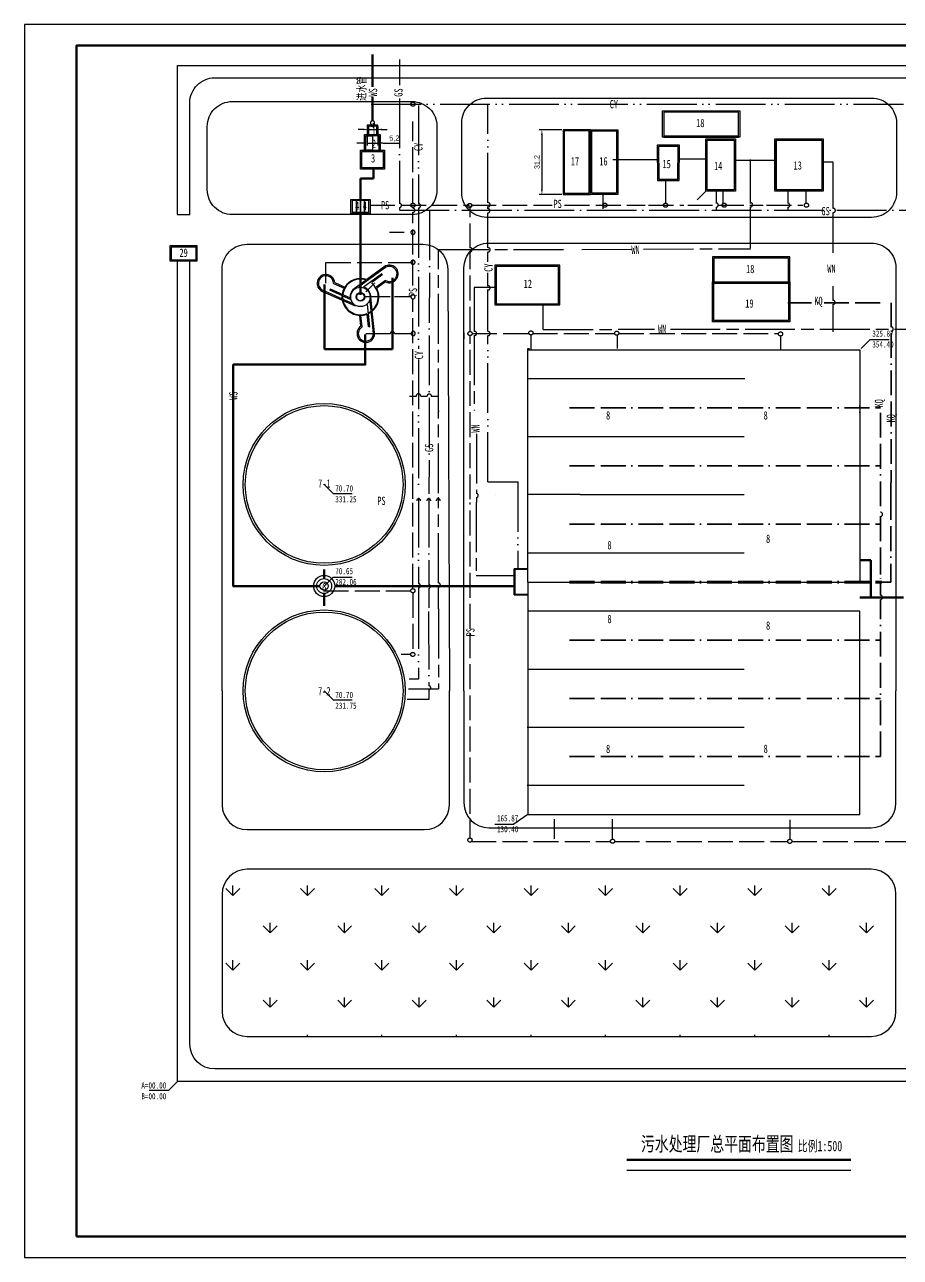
# Model space of a CAD drawing. Header units: millimetres. Extents: x 1678 to 6309, y 3797 to 4425.
# Drawn here: x 1678 to 2100, y 3831 to 4425 of the extents above; entities that cross this region are included whole.
import ezdxf

# ---------------------------------------------------------------- set-up
doc = ezdxf.new("R2010")
doc.units = ezdxf.units.MM
for name, pattern in [('ACAD_ISO02W100', [15, 12, -3]), ('ACAD_ISO04W100', [30, 24, -3, 0, -3]), ('ACAD_ISO05W100', [33, 24, -3, 0, -3, 0, -3]), ('ACAD_ISO07W100', [3, 0, -3]), ('ACAD_ISO08W100', [36, 24, -3, 6, -3]), ('ACAD_ISO11W100', [33, 12, -3, 12, -3, 0, -3])]:
    doc.linetypes.add(name, pattern=pattern)
for name, color, linetype in [('厂区排水管线', 252, 'ACAD_ISO02W100'), ('厂区给水管', 150, 'ACAD_ISO04W100'), ('图框线和图表线', 7, 'Continuous'), ('坐标', 7, 'Continuous'), ('文字', 7, 'Continuous'), ('污水处理构筑物', 6, 'Continuous'), ('污泥处理构筑物', 3, 'Continuous'), ('绿地', 3, 'Continuous'), ('超越管线', 7, 'ACAD_ISO05W100'), ('辅助构筑物和建筑物', 1, 'Continuous')]:
    doc.layers.add(name, color=color, linetype=linetype)
for name, color, linetype, lineweight in [('污水管线', 5, 'Continuous', 50), ('污泥管线', 40, 'ACAD_ISO08W100', 50), ('空气管', 6, 'ACAD_ISO07W100', 53), ('空气管线', 30, 'ACAD_ISO11W100', 35)]:
    doc.layers.add(name, color=color, linetype=linetype, lineweight=lineweight)
doc.styles.get("Standard").update_dxf_attribs({"font": 'arial.ttf'})
doc.styles.add('长仿宋', font='simfang.ttf', dxfattribs={"width": 0.7, "height": 4})
doc.dimstyles.new('ISO-25', dxfattribs={"dimtxt": 2.5, "dimasz": 2.5, "dimexe": 1.25, "dimexo": 0.625, "dimtad": 1, "dimtxsty": 'Standard', "dimcen": 2.5, "dimadec": 0, "dimazin": 0, "dimtfac": 1, "dimtmove": 0, "dimatfit": 3, "dimfxl": 1, "dimarcsym": 0})

# ---------------------------------------------------------------- blocks, each defined once
blk = doc.blocks.new('旋流沉沙池')
at = {"layer": '污水处理构筑物', "color": 6, "lineweight": -2}
for p, q in [((40.43, -408.89), (36.3, -425.64)), ((40.43, -408.89), (36.3, -425.64)), ((41.1, -408.74), (38.56, -418.86)), ((41.1, -408.74), (38.56, -418.86)), ((42.19, -412.69), (39.69, -422.58)), ((42.19, -412.69), (39.69, -422.58)), ((41.7, -412.19), (40.1, -418.57)), ((41.7, -412.19), (40.1, -418.57)), ((41.7, -412.19), (40.1, -418.57)), ((41.7, -412.19), (40.1, -418.57)), ((42.19, -412.69), (40.72, -418.53)), ((42.19, -412.69), (40.72, -418.53)), ((42.19, -412.69), (41.7, -412.19)), ((42.19, -412.69), (41.7, -412.19)), ((45.11, -413.52), (43.73, -418.97)), ((45.11, -413.52), (43.73, -418.97)), ((45.6, -414.03), (44.3, -419.18)), ((45.6, -414.03), (44.3, -419.18)), ((38.47, -419.2), (37.25, -424.07)), ((38.47, -419.2), (37.25, -424.07)), ((40.02, -418.88), (39.04, -422.81)), ((40.02, -418.88), (39.04, -422.81)), ((49.44, -428.69), (44.82, -424.25)), ((49.44, -428.69), (44.82, -424.25)), ((57.06, -436.86), (45.7, -425.86)), ((57.06, -436.86), (45.7, -425.86)), ((24.72, -436.62), (39.93, -432.28)), ((26.86, -430.76), (32.27, -429.22)), ((26.86, -430.76), (32.27, -429.22)), ((27.06, -430.08), (32.17, -428.63)), ((27.06, -430.08), (32.17, -428.63)), ((27.41, -434.38), (37.94, -431.37)), ((27.41, -434.38), (33.74, -432.57)), ((27.41, -434.38), (33.74, -432.57)), ((27.61, -433.7), (33.4, -432.05)), ((27.61, -433.7), (33.4, -432.05)), ((27.61, -433.7), (33.4, -432.05)), ((27.61, -433.7), (33.4, -432.05)), ((35.61, -434.11), (41.77, -432.33)), ((53.77, -435.65), (45.91, -428.04)), ((53.77, -435.65), (45.91, -428.04)), ((53.09, -435.83), (48.77, -431.63)), ((53.77, -435.65), (49.04, -431.08)), ((53.77, -435.65), (49.04, -431.08)), ((57.26, -436.21), (49.7, -428.94)), ((57.26, -436.21), (49.7, -428.94)), ((25.19, -437.13), (35.26, -434.21)), ((27.41, -434.38), (27.61, -433.7)), ((27.41, -434.38), (27.61, -433.7)), ((50.23, -438.11), (46.42, -434.41)), ((50.91, -437.94), (46.88, -434.02))]:
    blk.add_line(p, q, dxfattribs=at)
for radius in [4.69, 4.69, 2.09, 1.8]:
    blk.add_circle((40.96, -427.41), radius, dxfattribs=at)
for centre, radius, start, end in [((44.55, -409.91), 4.25, 284.23498, 166.04973), ((44.55, -409.91), 4.25, 284.23498, 166.04973), ((44.55, -409.91), 3.65, 278.75786, 165.92911), ((44.55, -409.91), 3.65, 278.75786, 165.92911), ((40.96, -427.41), 8.88, 110.04889, 187.92224), ((40.96, -427.41), 8.58, 111.40303, 212.14713), ((40.96, -427.41), 8.58, 96.28761, 106.85297), ((40.96, -427.41), 8.58, 96.28761, 106.85297), ((40.96, -427.41), 8.58, 103.44443, 106.85297), ((40.96, -427.41), 8.58, 103.44443, 106.85297), ((40.96, -427.41), 8.88, 95.57259, 105.70284), ((40.96, -427.41), 8.88, 95.57259, 105.70284), ((40.96, -427.41), 8.88, 102.44291, 105.70284), ((40.96, -427.41), 8.88, 102.44291, 105.70284), ((40.96, -427.41), 8.58, 96.28761, 101.25633), ((40.96, -427.41), 8.58, 96.28761, 101.25633), ((40.96, -427.41), 8.88, 95.57259, 100.34196), ((40.96, -427.41), 8.88, 95.57259, 100.34196), ((40.96, -427.41), 8.58, 351.31569, 92.14713), ((40.96, -427.41), 8.58, 351.40303, 92.14713), ((40.96, -427.41), 8.58, 351.31569, 92.14713), ((40.96, -427.41), 8.58, 351.40303, 92.14713), ((40.96, -427.41), 8.88, 89.95852, 91.58287), ((40.96, -427.41), 8.88, 71.81056, 91.58287), ((40.96, -427.41), 8.88, 89.95852, 91.58287), ((40.96, -427.41), 8.88, 71.81056, 91.58287), ((40.96, -427.41), 8.88, 71.81056, 87.97331), ((40.96, -427.41), 8.88, 71.81056, 87.97331), ((40.96, -427.41), 8.88, 349.96116, 67.92224), ((40.96, -427.41), 8.88, 350.04889, 67.92224), ((40.96, -427.41), 8.88, 349.96116, 67.92224), ((40.96, -427.41), 8.88, 350.04889, 67.92224), ((40.96, -427.41), 4.99, 39.30579, 104.71969), ((40.96, -427.41), 4.99, 39.30579, 104.71969), ((40.96, -427.41), 4.99, 39.30579, 104.71969), ((40.96, -427.41), 4.99, 39.30579, 104.71969), ((24.01, -433.04), 4.25, 44.23498, 286.04973), ((24.01, -433.04), 3.65, 38.75786, 285.92911), ((24.01, -433.04), 3.65, 38.75786, 285.92911), ((40.96, -427.41), 8.88, 191.81056, 207.97331), ((40.96, -427.41), 8.88, 191.81056, 211.58287), ((40.96, -427.41), 8.88, 191.81056, 207.97331), ((40.96, -427.41), 8.88, 191.81056, 211.58287), ((40.96, -427.41), 8.88, 209.95852, 211.58287), ((40.96, -427.41), 8.88, 209.95852, 211.58287), ((40.96, -427.41), 8.88, 215.57259, 225.70284), ((40.96, -427.41), 8.58, 216.28761, 226.85297), ((40.96, -427.41), 8.58, 231.40303, 332.14713), ((40.96, -427.41), 4.99, 279.30579, 344.71969), ((40.96, -427.41), 8.88, 230.04889, 307.92224), ((54.32, -439.26), 4.25, 164.23498, 46.04973), ((54.32, -439.26), 3.65, 158.75786, 45.92911), ((54.32, -439.26), 3.65, 98.58812, 109.65776), ((54.32, -439.26), 3.65, 98.58812, 109.65776)]:
    blk.add_arc(centre, radius, start, end, dxfattribs=at)
blk = doc.blocks.new('4')
at = {"layer": '厂区排水管线', "lineweight": -2}
blk.add_circle((0, 0), 1, dxfattribs=at)
blk = doc.blocks.new('*D4')
at = {"color": 0, "lineweight": -2, "transparency": 16777216}
for p, q in [((1936.58, 4374.21), (1925.77, 4374.21)), ((1927.02, 4371.71), (1927.02, 4345.51)), ((1936.58, 4343.01), (1925.77, 4343.01))]:
    blk.add_line(p, q, dxfattribs=at)
at = {"color": 0, "transparency": 16777216}
for points in [[(1926.61, 4371.71), (1927.44, 4371.71), (1927.02, 4374.21)], [(1926.61, 4345.51), (1927.44, 4345.51), (1927.02, 4343.01)]]:
    blk.add_solid(points, dxfattribs=at)
at = {"layer": 'Defpoints', "color": 0, "transparency": 16777216}
for p in [(1937.21, 4374.21), (1927.02, 4343.01), (1937.21, 4343.01)]:
    blk.add_point(p, dxfattribs=at)
at = {"color": 0, "lineweight": -3, "transparency": 16777216, "insert": (1924.9, 4358.61), "char_height": 2.5, "attachment_point": 5, "rotation": 90}
blk.add_mtext('31,2', dxfattribs=at)
blk = doc.blocks.new('*D5')
at = {"color": 0, "lineweight": -2, "transparency": 16777216}
for p, q in [((1840.92, 4374.31), (1838.42, 4374.31)), ((1843.42, 4375.21), (1843.42, 4373.06)), ((1843.42, 4374.31), (1847.42, 4374.31)), ((1847.42, 4375.21), (1847.42, 4373.06)), ((1849.92, 4374.31), (1852.42, 4374.31))]:
    blk.add_line(p, q, dxfattribs=at)
at = {"color": 0, "transparency": 16777216}
for points in [[(1840.92, 4374.73), (1840.92, 4373.89), (1843.42, 4374.31)], [(1849.92, 4374.73), (1849.92, 4373.89), (1847.42, 4374.31)]]:
    blk.add_solid(points, dxfattribs=at)
at = {"layer": 'Defpoints', "color": 0, "transparency": 16777216}
for p in [(1843.42, 4375.84), (1847.42, 4375.84), (1847.42, 4374.31)]:
    blk.add_point(p, dxfattribs=at)
at = {"color": 0, "lineweight": -3, "transparency": 16777216, "insert": (1845.42, 4376.19), "char_height": 2.5, "attachment_point": 5}
blk.add_mtext('4', dxfattribs=at)
blk = doc.blocks.new('*D6')
at = {"color": 0, "lineweight": -2, "transparency": 16777216}
for p, q in [((1842.82, 4375.81), (1842.82, 4366.55)), ((1848.02, 4375.81), (1848.02, 4366.55)), ((1840.32, 4367.8), (1837.82, 4367.8)), ((1842.82, 4367.8), (1848.02, 4367.8)), ((1850.52, 4367.8), (1858.8, 4367.8))]:
    blk.add_line(p, q, dxfattribs=at)
at = {"color": 0, "transparency": 16777216}
for points in [[(1840.32, 4368.21), (1840.32, 4367.38), (1842.82, 4367.8)], [(1850.52, 4368.21), (1850.52, 4367.38), (1848.02, 4367.8)]]:
    blk.add_solid(points, dxfattribs=at)
at = {"layer": 'Defpoints', "color": 0, "transparency": 16777216}
for p in [(1842.82, 4376.44), (1848.02, 4376.44), (1848.02, 4367.8)]:
    blk.add_point(p, dxfattribs=at)
at = {"color": 0, "lineweight": -3, "transparency": 16777216, "insert": (1855.91, 4369.93), "char_height": 2.5, "attachment_point": 5}
blk.add_mtext('5,2', dxfattribs=at)

msp = doc.modelspace()

# ---------------------------------------------------------------- hatches: boundary and pattern name
at = {"layer": '绿地'}
h = msp.add_hatch(dxfattribs=at)
h.set_pattern_fill('GRASS', color=256)
h.paths.add_polyline_path([(1784.953, 4017.871, 0.4142136), (1772.953, 4005.871), (1772.953, 3949.273, 0.4142136), (1784.953, 3937.273), (2085.595, 3937.273, 0.4142136), (2097.595, 3949.273), (2097.595, 4005.871, 0.4142136), (2085.595, 4017.871)])

# ---------------------------------------------------------------- linework, layer by layer
for p, q in [((1945.372, 4128.199), (1944.772, 4128.199)), ((1920.279, 4044.199), (1913.543, 4039.521))]:
    msp.add_line(p, q)
for centre, radius in [((1822.101, 4203.261), 39), ((1822.101, 4203.261), 38), ((1822.101, 4103.783), 39), ((1822.101, 4103.783), 38)]:
    msp.add_circle(centre, radius)
at = {"layer": '厂区排水管线', "lineweight": -3}
for p, q in [((1864.855, 4338.73), (1864.855, 4378.224)), ((1986.634, 4349.735), (1986.634, 4338.801)), ((2014.248, 4344.784), (2014.248, 4338.845)), ((2054.217, 4344.632), (2054.217, 4338.834)), ((1864.855, 4336.396), (1864.855, 4336.797)), ((1864.855, 4299.135), (1864.855, 4334.396)), ((1822.97, 4307.368), (1822.97, 4310.282)), ((1822.97, 4310.242), (1864.906, 4310.242)), ((1822.97, 4300.236), (1822.97, 4307.368)), ((1853.962, 4293.616), (1839.578, 4293.627)), ((1863.9, 4293.618), (1855.959, 4293.6)), ((1864.855, 4196.399), (1864.855, 4292.924)), ((1842.194, 4275.96), (1854.093, 4275.96)), ((1855.983, 4275.96), (1864.009, 4275.96)), ((1864.855, 4153.061), (1864.855, 4194.399)), ((1863.855, 4151.841), (1821.547, 4151.829)), ((1864.855, 4151.061), (1864.855, 4122.369)), ((1863.777, 4121.282), (1859.171, 4121.282))]:
    msp.add_line(p, q, dxfattribs=at)
at = {"layer": '厂区排水管线'}
for p, q in [((1844.218, 4337.79), (1891.975, 4337.805)), ((1892.397, 4317.057), (1892.396, 4337.519)), ((1892.962, 4337.796), (1931.982, 4337.813)), ((1937.962, 4337.816), (1976.707, 4337.833)), ((1978.441, 4337.833), (1995.382, 4337.839)), ((1997.257, 4337.839), (2033.591, 4337.85)), ((2035.274, 4337.851), (2052.666, 4337.856)), ((1892.398, 4276.934), (1892.39, 4315.353)), ((1892.399, 4196.101), (1892.398, 4275.018)), ((1893.38, 4275.979), (1920.778, 4275.967)), ((1921.613, 4275.334), (1921.622, 4269.632)), ((1922.606, 4275.979), (1961.846, 4275.979)), ((1963.221, 4275.105), (1963.221, 4268.729)), ((1964.076, 4275.979), (2040.978, 4275.979)), ((2041.937, 4274.77), (2041.895, 4268.277)), ((1921.622, 4269.632), (1921.622, 4268.47)), ((1892.4, 4133.677), (1892.399, 4194.504)), ((1892.3, 4131.621), (1892.3, 4032.914)), ((1932.959, 4042.021), (1932.984, 4032.46)), ((1960.866, 4042.021), (1960.889, 4032.277)), ((2046.426, 4041.654), (2046.44, 4032.283)), ((1893.032, 4031.266), (1960.142, 4031.269)), ((1962.076, 4031.273), (2045.433, 4031.276)), ((2047.411, 4031.274), (2111.416, 4031.272))]:
    msp.add_line(p, q, dxfattribs=at)
at = {"layer": '厂区排水管线', "color": 0, "linetype": 'ACAD_ISO05W100', "lineweight": -3}
for p, q in [((1853.571, 4324.887), (1860.724, 4324.887)), ((2080.232, 4268.199), (2080.232, 4212.199)), ((2080.232, 4268.199), (2080.232, 4240.199)), ((1901.016, 4204.499), (1915.457, 4204.499)), ((1915.457, 4204.499), (1915.457, 4162.631)), ((1867.631, 4148.103), (1867.609, 4109.491))]:
    msp.add_line(p, q, dxfattribs=at)
at = {"layer": '厂区排水管线', "lineweight": -3}
for centre, radius, start, end in [((1901.08, 4338.038), 1, 270, 90), ((1900.982, 4335.163), 1, 270, 90), ((1892.407, 4316.357), 1, 270, 90), ((1901.107, 4316.357), 1, 270, 90), ((1901.071, 4297.975), 1, 270, 90), ((1854.983, 4275.96), 1, 0, 180), ((1901.061, 4275.961), 1, 270, 90), ((1867.651, 4195.401), 0.954, 0, 180), ((1872.5, 4195.364), 0.954, 0, 180), ((1877.072, 4195.401), 0.954, 0, 180)]:
    msp.add_arc(centre, radius, start, end, dxfattribs=at)
at = {"layer": '厂区给水管'}
for p, q in [((1858.379, 4407.966), (1858.379, 4395.699)), ((1858.379, 4389.265), (1858.379, 4338.58)), ((1956.314, 4342.986), (1956.326, 4336.035)), ((2010.951, 4344.601), (2010.951, 4338.676)), ((2045.462, 4344.601), (2045.462, 4338.732)), ((1858.379, 4336.789), (1858.379, 4335.678)), ((2010.991, 4336.937), (2010.991, 4335.39)), ((2045.462, 4336.864), (2045.462, 4335.39)), ((1858.366, 4335.396), (2141.464, 4335.396)), ((1872.891, 4335.288), (1872.584, 4198.683)), ((1877.18, 4238.64), (1877.512, 4238.64)), ((1872.58, 4196.844), (1872.486, 4155.093)), ((1872.482, 4153.118), (1872.461, 4143.771)), ((1872.457, 4142.112), (1872.448, 4138.126)), ((1872.448, 4138.126), (1872.493, 4106.282)), ((1872.502, 4099.586), (1862.072, 4099.586)), ((1872.495, 4104.283), (1872.502, 4099.586))]:
    msp.add_line(p, q, dxfattribs=at)
at = {"layer": '厂区给水管', "lineweight": -3}
for centre in [(1858.368, 4337.705), (2011.019, 4337.893), (2045.456, 4337.82), (1872.328, 4154.106), (1872.461, 4105.282)]:
    msp.add_arc(centre, 1, 270, 90, dxfattribs=at)
at = {"layer": '图框线和图表线', "lineweight": 70}
msp.add_line((1967.877, 3877.786), (2075.877, 3877.786), dxfattribs=at)
at = {"layer": '图框线和图表线'}
msp.add_line((1967.877, 3872.786), (2075.877, 3872.786), dxfattribs=at)
msp.add_lwpolyline([(1677.817, 3830.828), (2518.817, 3830.828), (2518.817, 4424.828), (1677.817, 4424.828)], close=True, dxfattribs=at)
at = {"layer": '图框线和图表线', "lineweight": 50}
msp.add_lwpolyline([(1702.817, 3840.828), (2508.817, 3840.828), (2508.817, 4414.828), (1702.817, 4414.828)], close=True, dxfattribs=at)
at = {"layer": '坐标', "lineweight": -3}
for p, q in [((1997.407, 4371.231), (2006.698, 4371.242)), ((2006.044, 4344.639), (2001.751, 4340.346)), ((1842.194, 4296.121), (1846.487, 4300.414)), ((2080.832, 4268.799), (2085.125, 4273.092)), ((2085.125, 4273.092), (2094.373, 4273.114)), ((1822.101, 4203.261), (1826.394, 4198.968)), ((1826.394, 4198.968), (1835.643, 4198.946)), ((1822.101, 4154.327), (1826.394, 4158.62)), ((1826.394, 4158.62), (1835.643, 4158.642)), ((1822.101, 4103.783), (1826.394, 4099.491)), ((1826.394, 4099.491), (1835.643, 4099.468)), ((1904.295, 4039.499), (1913.543, 4039.521)), ((1751.397, 3915.596), (1747.104, 3911.303)), ((1747.104, 3911.303), (1737.856, 3911.281))]:
    msp.add_line(p, q, dxfattribs=at)
at = {"layer": '污水处理构筑物', "lineweight": -3}
for p, q in [((1985.171, 4382.656), (1985.171, 4383.256)), ((1985.171, 4383.256), (2021.771, 4383.256)), ((1985.171, 4370.656), (1985.171, 4382.656)), ((2021.771, 4383.256), (2022.371, 4383.256)), ((2022.371, 4383.256), (2022.371, 4370.656)), ((1848.021, 4376.438), (1842.821, 4376.438)), ((1842.821, 4376.438), (1842.821, 4371.838)), ((1847.421, 4375.838), (1843.421, 4375.838)), ((1843.421, 4375.838), (1843.421, 4371.838)), ((1847.421, 4371.838), (1847.421, 4375.838)), ((1848.021, 4371.838), (1848.021, 4376.438)), ((1841.573, 4371.238), (1841.573, 4371.838)), ((1841.573, 4371.838), (1848.573, 4371.838)), ((1841.573, 4364.358), (1841.573, 4371.238)), ((1845.421, 4371.838), (1847.421, 4371.838)), ((1848.573, 4371.838), (1849.173, 4371.838)), ((1849.173, 4371.838), (1849.173, 4364.358)), ((1839.619, 4355.238), (1839.619, 4364.358)), ((1839.619, 4364.358), (1840.219, 4364.358)), ((1840.219, 4364.358), (1850.528, 4364.358)), ((1842.173, 4364.358), (1841.573, 4364.358)), ((1850.528, 4364.358), (1851.128, 4364.358)), ((1851.128, 4364.358), (1851.128, 4355.838)), ((1840.219, 4355.238), (1839.619, 4355.238)), ((1851.128, 4355.238), (1840.219, 4355.238)), ((1851.128, 4355.838), (1851.128, 4355.238)), ((1920.279, 4162.631), (1913.69, 4162.631)), ((1913.69, 4150.031), (1913.69, 4162.631)), ((1920.279, 4162.331), (1913.99, 4162.331)), ((1913.99, 4162.331), (1913.99, 4150.331)), ((1913.69, 4150.031), (1920.279, 4150.031)), ((1913.99, 4150.331), (1920.279, 4150.331))]:
    msp.add_line(p, q, dxfattribs=at)
at = {"layer": '污水处理构筑物', "lineweight": -2}
for p, q in [((1835.014, 4339.979), (1835.014, 4340.579)), ((1835.014, 4340.579), (1843.618, 4340.579)), ((1835.014, 4334.442), (1835.014, 4339.979)), ((1843.618, 4340.579), (1844.218, 4340.579)), ((1844.218, 4340.579), (1844.218, 4339.979)), ((1844.218, 4339.979), (1844.218, 4334.442)), ((1835.014, 4333.842), (1835.014, 4334.442)), ((1844.218, 4333.842), (1835.014, 4333.842)), ((1844.218, 4334.442), (1844.218, 4333.842))]:
    msp.add_line(p, q, dxfattribs=at)
at = {"layer": '污水处理构筑物'}
for p, q in [((1920.279, 4268.199), (2080.232, 4268.199)), ((2080.232, 4268.199), (2080.232, 4198.199)), ((2024.833, 4254.199), (1920.26, 4254.199)), ((2024.456, 4226.199), (1919.884, 4226.199)), ((2080.232, 4212.199), (2080.232, 4156.199)), ((1945.372, 4198.499), (1920.232, 4198.499)), ((1945.372, 4198.499), (2024.456, 4198.499)), ((1972.112, 4198.199), (1972.112, 4198.499)), ((2024.456, 4170.199), (1919.884, 4170.199)), ((1920.279, 4156.199), (2076.831, 4156.199)), ((1920.279, 4156.199), (1920.279, 4044.199)), ((2080.232, 4142.199), (1920.279, 4142.199)), ((2080.232, 4044.199), (2080.232, 4142.199)), ((1920.279, 4114.199), (2024.456, 4114.199)), ((1972.112, 4114.199), (1972.112, 4113.899)), ((2024.456, 4086.199), (1919.884, 4086.199)), ((2024.456, 4058.199), (1919.884, 4058.199)), ((1920.279, 4044.199), (2080.232, 4044.199))]:
    msp.add_line(p, q, dxfattribs=at)
at = {"layer": '污水处理构筑物', "lineweight": -3}
for points in [[(1985.771, 4370.656), (2021.771, 4370.656), (2021.771, 4382.656), (1985.771, 4382.656)], [(1840.219, 4363.758), (1850.528, 4363.758), (1850.528, 4355.838), (1840.219, 4355.838)]]:
    msp.add_lwpolyline(points, close=True, dxfattribs=at)
at = {"layer": '污水处理构筑物', "color": 6, "lineweight": -2}
for points in [[(1845.373, 4371.238), (1845.373, 4364.358), (1842.173, 4364.358), (1842.173, 4371.238)], [(1845.373, 4371.238), (1845.373, 4364.358), (1848.573, 4364.358), (1848.573, 4371.238)]]:
    msp.add_lwpolyline(points, close=True, dxfattribs=at)
at = {"layer": '污水处理构筑物', "lineweight": -2}
for points in [[(1985.771, 4371.256), (2021.771, 4371.256)], [(2046.404, 4299.704), (2046.404, 4312.904), (2009.204, 4312.904), (2009.204, 4299.704)], [(2046.404, 4300.904), (2046.404, 4281.704), (2009.204, 4281.704), (2009.204, 4300.904)], [(2009.804, 4300.904), (2045.804, 4300.904)]]:
    msp.add_lwpolyline(points, dxfattribs=at)
at = {"layer": '污水处理构筑物'}
for points in [[(1835.614, 4334.442), (1837.614, 4334.442), (1837.614, 4340.042), (1835.614, 4340.042)], [(1837.618, 4334.442), (1839.618, 4334.442), (1839.618, 4340.042), (1837.618, 4340.042)], [(1839.618, 4334.442), (1841.618, 4334.442), (1841.618, 4340.042), (1839.618, 4340.042)], [(1841.618, 4334.442), (1843.618, 4334.442), (1843.618, 4340.042), (1841.618, 4340.042)]]:
    msp.add_lwpolyline(points, close=True, dxfattribs=at)
at = {"layer": '污水处理构筑物', "lineweight": -2}
for points in [[(2009.804, 4300.304), (2045.804, 4300.304), (2045.804, 4312.304), (2009.804, 4312.304)], [(2009.804, 4300.304), (2045.804, 4300.304), (2045.804, 4282.304), (2009.804, 4282.304)]]:
    msp.add_lwpolyline(points, close=True, dxfattribs=at)
at = {"layer": '污水处理构筑物'}
msp.add_lwpolyline([(1920.279, 4156.199), (1920.279, 4268.199), (1920.279, 4268.799), (1920.99, 4268.799)], dxfattribs=at)
for radius in [5.1, 3.605, 2]:
    msp.add_circle((1822.101, 4154.327), radius, dxfattribs=at)
at = {"layer": '污水管线', "lineweight": 50}
for p, q in [((1845.421, 4394.859), (1845.421, 4410.386)), ((1845.421, 4378.485), (1845.421, 4390.105)), ((1845.428, 4376.282), (1845.421, 4376.486)), ((1845.837, 4355.212), (1845.837, 4350.673)), ((1845.837, 4350.673), (1839.595, 4350.673)), ((1839.618, 4340.042), (1839.618, 4350.673)), ((1839.692, 4294.648), (1839.692, 4333.842)), ((1854.983, 4268.524), (1854.983, 4302.853)), ((1822.214, 4299.544), (1822.214, 4268.524)), ((1841.934, 4275.489), (1841.934, 4268.509)), ((1822.214, 4268.524), (1854.983, 4268.524)), ((1841.934, 4268.509), (1841.934, 4260.771)), ((1778.193, 4261.09), (1778.193, 4154.327)), ((1841.934, 4261.09), (1778.193, 4261.09)), ((2085.541, 4166.793), (2080.232, 4166.793)), ((2085.541, 4148.778), (2085.541, 4166.793)), ((1822.133, 4157.955), (1822.101, 4162.261)), ((1778.189, 4154.327), (1820.097, 4154.323)), ((1827.201, 4154.322), (1913.69, 4154.313)), ((1822.101, 4150.722), (1822.101, 4144.783)), ((2080.232, 4148.778), (2085.541, 4148.778)), ((2085.541, 4148.778), (2101.273, 4148.778))]:
    msp.add_line(p, q, dxfattribs=at)
at = {"layer": '污泥处理构筑物', "lineweight": -3}
for p, q in [((1982.709, 4358.339), (1982.709, 4366.938)), ((1982.709, 4366.938), (1983.309, 4366.938)), ((1983.309, 4366.938), (1992.514, 4366.938)), ((1992.514, 4366.938), (1993.114, 4366.938)), ((1993.114, 4366.938), (1993.114, 4358.639)), ((2020.244, 4369.839), (2020.244, 4344.639)), ((2061.852, 4369.239), (2061.852, 4345.239)), ((1982.709, 4358.339), (1982.709, 4349.74)), ((1993.114, 4358.639), (1993.114, 4358.339)), ((1993.114, 4358.039), (1993.114, 4358.339)), ((1993.114, 4349.74), (1993.114, 4358.039)), ((1982.709, 4349.74), (1983.309, 4349.74)), ((1983.309, 4349.74), (1992.514, 4349.74)), ((1992.514, 4349.74), (1993.114, 4349.74))]:
    msp.add_line(p, q, dxfattribs=at)
at = {"layer": '污泥处理构筑物', "lineweight": -2}
for p, q in [((2039.852, 4357.239), (2039.852, 4369.239)), ((2039.852, 4369.239), (2061.852, 4369.239)), ((2039.852, 4345.239), (2039.852, 4357.239)), ((2061.852, 4345.239), (2039.852, 4345.239))]:
    msp.add_line(p, q, dxfattribs=at)
for points in [[(1937.206, 4343.013), (1950.406, 4343.013), (1950.406, 4374.213), (1937.206, 4374.213)], [(1937.806, 4343.613), (1949.806, 4343.613), (1949.806, 4373.613), (1937.806, 4373.613)], [(1963.606, 4343.013), (1950.406, 4343.013), (1950.406, 4374.213), (1963.606, 4374.213)], [(1963.006, 4343.613), (1951.006, 4343.613), (1951.006, 4373.613), (1963.006, 4373.613)], [(2019.644, 4369.239), (2019.644, 4345.239), (2006.644, 4345.239), (2006.644, 4369.239)], [(1904.397, 4289.76), (1935.597, 4289.76), (1935.597, 4308.96), (1904.397, 4308.96)], [(1904.997, 4290.36), (1934.997, 4290.36), (1934.997, 4308.36), (1904.997, 4308.36)]]:
    msp.add_lwpolyline(points, close=True, dxfattribs=at)
at = {"layer": '污泥处理构筑物', "lineweight": -3}
for points in [[(1983.309, 4366.338), (1992.514, 4366.338), (1992.514, 4358.012), (1992.514, 4358.012)], [(1983.321, 4358.012), (1983.309, 4358.012), (1983.309, 4366.338)], [(1983.31, 4358.039), (1983.309, 4358.039), (1983.309, 4350.34), (1992.514, 4350.34), (1992.514, 4358.039), (1992.514, 4358.039)], [(1983.328, 4358.012), (1983.321, 4358.012)]]:
    msp.add_lwpolyline(points, dxfattribs=at)
at = {"layer": '污泥处理构筑物', "lineweight": -2}
for points in [[(2020.244, 4344.639), (2020.244, 4344.639), (2006.044, 4344.639), (2006.044, 4369.839), (2020.244, 4369.839)], [(2039.252, 4356.639), (2039.252, 4369.839)], [(2039.252, 4369.839), (2062.548, 4369.839), (2062.452, 4344.639)], [(2062.548, 4369.839), (2062.452, 4344.639), (2039.252, 4344.639)], [(2039.852, 4369.239), (2039.852, 4345.239)], [(2039.252, 4344.639), (2039.252, 4357.839)]]:
    msp.add_lwpolyline(points, dxfattribs=at)
at = {"layer": '污泥管线', "lineweight": -3}
for p, q in [((1985.771, 4370.656), (1985.171, 4370.656)), ((2022.371, 4370.656), (2021.771, 4370.656)), ((2039.852, 4357.239), (2039.852, 4356.639))]:
    msp.add_line(p, q, dxfattribs=at)
at = {"layer": '污泥管线', "lineweight": 30}
for p, q in [((2006.673, 4359.986), (1993.15, 4359.986)), ((1982.635, 4359.671), (1961.156, 4359.671)), ((2020.064, 4359.551), (2039.544, 4359.551)), ((2027.511, 4338.589), (2027.511, 4359.842)), ((2067.335, 4358.569), (2061.928, 4358.569)), ((2067.335, 4336.208), (2067.335, 4358.569)), ((2027.511, 4317.15), (2027.511, 4337.237)), ((2067.335, 4314.798), (2067.335, 4334.351)), ((1877.121, 4199.077), (1877.121, 4316.556)), ((1877.367, 4316.556), (1937.954, 4316.556)), ((1946.316, 4316.556), (1970.117, 4316.664)), ((1976.036, 4316.69), (2027.548, 4316.836)), ((1904.997, 4298.195), (1894.448, 4298.195)), ((1894.448, 4298.195), (1894.448, 4276.737)), ((2067.335, 4291.829), (2067.335, 4298.793)), ((1927.703, 4277.978), (1927.703, 4289.76)), ((2067.335, 4276.791), (2067.335, 4290.096)), ((1927.703, 4277.978), (1981.235, 4278.032)), ((1988.945, 4278.039), (2116.935, 4278.169)), ((1894.448, 4275.142), (1894.448, 4238.958)), ((1863.177, 4245.809), (1866.635, 4245.782)), ((1868.636, 4245.78), (1871.635, 4245.744)), ((1873.741, 4245.744), (1877.184, 4245.809)), ((1895.448, 4227.712), (1895.448, 4198.955)), ((1877.121, 4155.8), (1877.121, 4197.077)), ((1895.376, 4194.713), (1895.376, 4159.405)), ((1895.448, 4196.959), (1895.448, 4194.674)), ((1895.376, 4159.405), (1913.604, 4159.405)), ((1877.121, 4143.332), (1877.121, 4153.8)), ((1877.121, 4143.332), (1877.121, 4104.792)), ((1862.816, 4104.792), (1877.121, 4104.792))]:
    msp.add_line(p, q, dxfattribs=at)
for centre, radius, start, end in [((2027.528, 4338.039), 1, 270, 90), ((2067.417, 4335.334), 1, 270, 90), ((2067.25, 4290.988), 1, 270, 90), ((1894.568, 4276.045), 1, 270, 90), ((1867.524, 4245.826), 1.102, 355.950556, 184.359718), ((1872.747, 4245.716), 1.102, 355.950556, 184.359718), ((1895.386, 4197.957), 1, 270, 90), ((1877.121, 4154.8), 1, 270, 90), ((2090.139, 4148.841), 1, 270, 90)]:
    msp.add_arc(centre, radius, start, end, dxfattribs=at)
at = {"layer": '空气管', "lineweight": -3}
msp.add_line((1904.872, 4198.499), (1904.161, 4198.499), dxfattribs=at)
at = {"layer": '空气管线'}
for p, q in [((2089.945, 4290.804), (2045.559, 4290.804)), ((2095.329, 4279.059), (2095.349, 4290.804)), ((2095.19, 4198.148), (2095.326, 4277.442)), ((1940.372, 4240.177), (2090.19, 4240.177)), ((2090.19, 4237.832), (2090.19, 4189.731)), ((1940.372, 4212.31), (2090.19, 4212.31)), ((2095.19, 4198.148), (2095.19, 4156.199)), ((2090.19, 4187.909), (2090.19, 4155.871)), ((1940.382, 4184.199), (2090.19, 4184.199)), ((2090.19, 4159.826), (2090.19, 4170.199)), ((1940.382, 4156.533), (2090.817, 4156.533)), ((1940.382, 4155.871), (2090.817, 4155.871)), ((2095.19, 4156.199), (2090.156, 4156.199)), ((2090.19, 4149.84), (2090.19, 4155.871)), ((2090.19, 4072.221), (2090.19, 4147.843)), ((1940.382, 4128.199), (2090.19, 4128.199)), ((1940.372, 4100.088), (2090.19, 4100.088)), ((1940.372, 4072.221), (2090.19, 4072.221))]:
    msp.add_line(p, q, dxfattribs=at)
at = {"layer": '空气管线', "lineweight": 30}
for centre in [(2095.307, 4278.168), (2090.158, 4188.862)]:
    msp.add_arc(centre, 1, 270, 90, dxfattribs=at)
at = {"layer": '绿地'}
for p, q in [((1751.397, 4333.48), (1751.397, 4405.202)), ((1751.397, 4405.202), (1757.397, 4405.202)), ((1757.397, 4405.202), (2334.263, 4405.202)), ((1751.369, 4333.422), (1757.438, 4333.422)), ((1751.397, 3915.596), (1751.479, 4310.944)), ((1772.953, 4103.867), (1772.953, 4048.926)), ((1882.42, 4048.926), (1882.42, 4103.911)), ((1889.464, 4103.867), (1889.464, 4049.827)), ((2097.595, 4049.827), (2097.595, 4103.867)), ((1784.953, 4036.926), (1870.42, 4036.926)), ((1901.464, 4037.827), (2085.595, 4037.827)), ((2085.595, 4017.871), (1784.953, 4017.871)), ((1772.953, 4005.871), (1772.953, 3949.273)), ((2097.595, 3949.273), (2097.595, 4005.871)), ((1784.953, 3937.273), (2085.595, 3937.273)), ((1757.397, 3915.596), (1751.397, 3915.596)), ((2272.724, 3915.638), (1757.397, 3915.596))]:
    msp.add_line(p, q, dxfattribs=at)
for points in [[(1757.397, 4333.353), (1757.397, 4387.202, -0.4142136), (1769.397, 4399.202), (2321.933, 4399.202, -0.4141368), (2333.933, 4387.205), (2333.955, 4303.617)], [(1772.953, 4103.867), (1772.953, 4307.003, -0.4142136), (1784.953, 4319.003), (1869.683, 4319.003, -0.4131512), (1881.683, 4307.047), (1882.42, 4103.911, -0.0018143), (1882.42, 4103.824, -0.0018143)], [(1889.464, 4103.867), (1889.464, 4307.608, -0.4142136), (1901.464, 4319.608), (2085.595, 4319.608, -0.4142136), (2097.595, 4307.608), (2097.595, 4103.867)], [(2273.285, 3921.596), (1769.395, 3921.596, -0.4141717), (1757.395, 3933.594), (1757.341, 4310.984)]]:
    msp.add_lwpolyline(points, format="xyb", dxfattribs=at)
msp.add_lwpolyline([(1777.799, 4387.789), (1864.467, 4387.789, -0.4142136), (1876.467, 4375.789), (1876.467, 4345.305, -0.4142136), (1864.467, 4333.305), (1777.799, 4333.305, -0.4142136), (1765.799, 4345.305), (1765.799, 4375.789, -0.4142136)], format="xyb", close=True, dxfattribs=at)
at = {"layer": '绿地', "lineweight": -3}
msp.add_lwpolyline([(1900.381, 4389.469), (2085.864, 4389.469, -0.4142136), (2097.864, 4377.469), (2097.864, 4343.973, -0.4142136), (2085.864, 4331.973), (1900.381, 4331.973, -0.4142136), (1888.381, 4343.973), (1888.381, 4377.469, -0.4142136)], format="xyb", close=True, dxfattribs=at)
at = {"layer": '绿地'}
msp.add_lwpolyline([(1889.464, 4276.281), (1889.464, 4276.281), (1889.464, 4273.503), (1889.464, 4273.503)], close=True, dxfattribs=at)
for centre, start, end in [((1784.953, 4048.926), 180, 270), ((1870.42, 4048.926), 270, 0), ((1901.464, 4049.827), 180, 270), ((2085.595, 4049.827), 270, 0), ((1784.953, 4005.871), 90, 180), ((2085.595, 4005.871), 0, 90), ((1784.953, 3949.273), 180, 270), ((2085.595, 3949.273), 270, 0)]:
    msp.add_arc(centre, 12, start, end, dxfattribs=at)
at = {"layer": '超越管线'}
for p, q in [((1844.777, 4386.585), (2253.457, 4386.494)), ((1867.631, 4385.866), (1867.631, 4338.333)), ((1867.631, 4336.52), (1867.631, 4268.665)), ((1867.631, 4263.543), (1867.631, 4198.735)), ((1867.631, 4196.844), (1867.631, 4155.459)), ((1867.631, 4153.475), (1867.631, 4148.103))]:
    msp.add_line(p, q, dxfattribs=at)
at = {"layer": '超越管线', "lineweight": -3}
for p, q in [((1901.016, 4338.993), (1901.016, 4386.61)), ((1901.016, 4336.07), (1901.016, 4337.135)), ((1901.016, 4317.279), (1901.016, 4334.132)), ((1901.016, 4310.488), (1901.016, 4315.371)), ((1901.016, 4298.796), (1901.016, 4305.17)), ((1901.018, 4276.96), (1901.016, 4297.226)), ((1901.016, 4204.499), (1901.021, 4274.961)), ((1867.609, 4109.491), (1863.051, 4109.491))]:
    msp.add_line(p, q, dxfattribs=at)
for centre in [(1864.855, 4335.396), (1867.604, 4337.538), (1867.506, 4154.467)]:
    msp.add_arc(centre, 1, 270, 90, dxfattribs=at)
at = {"layer": '辅助构筑物和建筑物', "lineweight": -2}
for points in [[(1760.966, 4318.176), (1747.766, 4318.176), (1747.766, 4310.976), (1760.966, 4310.976)], [(1760.366, 4317.576), (1748.366, 4317.576), (1748.366, 4311.576), (1760.366, 4311.576)]]:
    msp.add_lwpolyline(points, close=True, dxfattribs=at)

# ---------------------------------------------------------------- block references
at = {"layer": '文字', "lineweight": -2}
for p in [(1864.855, 4386.5), (1864.855, 4337.797), (1892.231, 4337.7), (1957.334, 4337.824), (1986.6, 4337.81), (2014.829, 4337.81), (2054.456, 4337.81), (1892.388, 4275.978), (1921.743, 4276.282), (1963.061, 4276.13), (2041.982, 4275.785), (1864.855, 4152.061), (1864.773, 4121.372), (1892.357, 4031.916), (1961.08, 4031.334), (2046.428, 4031.3)]:
    msp.add_blockref('4', p, dxfattribs=at)
at = {"layer": '文字', "lineweight": -2, "xscale": -1}
for p, rotation in [((1845.421, 4377.486), 180), ((1864.885, 4324.773), 270), ((1864.912, 4310.33), 270), ((1864.898, 4293.678), 270), ((1865.008, 4276.004), 270)]:
    msp.add_blockref('4', p, dxfattribs=dict(at, rotation=rotation))
at = {"layer": '污水处理构筑物', "color": 0, "lineweight": -2, "rotation": 80.02186438133023}
msp.add_blockref('旋流沉沙池', (1411.539, 4327.343), dxfattribs=at)

# ---------------------------------------------------------------- texts
at = {"char_height": 4, "width": 6.60744, "attachment_point": 1, "rotation": 90, "style": '长仿宋'}
for insert in [(1843.625, 4390.199), (1776.352, 4244.063)]:
    msp.add_mtext('WS', dxfattribs=dict(at, insert=insert))
at = {"layer": '坐标', "lineweight": -3, "char_height": 3, "style": '长仿宋'}
for s, insert, width, attachment_point in [('{\\fFangSong_GB2312|b0|i0|c134|p49;325.87}', (2086.194, 4277.478), 9.59897, 1), ('{\\fFangSong_GB2312|b0|i0|c134|p49;354.40}', (2086.194, 4272.257), 8.86058, 1), ('{\\fFangSong_GB2312|b0|i0|c134|p49;70.70}', (1827.464, 4199.803), 8.86058, 7), ('{\\fFangSong_GB2312|b0|i0|c134|p49;331.25}', (1827.464, 4194.581), 9.59897, 7), ('{\\fFangSong_GB2312|b0|i0|c134|p49;70.65}', (1827.464, 4163.007), 9.59897, 1), ('{\\fFangSong_GB2312|b0|i0|c134|p49;282.06}', (1827.464, 4157.785), 8.86058, 1), ('{\\fFangSong_GB2312|b0|i0|c134|p49;70.70}', (1827.464, 4100.325), 8.86058, 7), ('{\\fFangSong_GB2312|b0|i0|c134|p49;231.75}', (1827.464, 4095.104), 9.59897, 7), ('{\\fFangSong_GB2312|b0|i0|c134|p49;165.87}', (1905.365, 4043.886), 9.59897, 1), ('{\\fFangSong_GB2312|b0|i0|c134|p49;130.40}', (1905.365, 4038.664), 8.86058, 1), ('{\\fFangSong_GB2312|b0|i0|c134|p49;A=00.00}', (1746.035, 3912.138), 8.86058, 9), ('{\\fFangSong_GB2312|b0|i0|c134|p49;B=00.00}', (1746.035, 3906.916), 9.59897, 9)]:
    msp.add_mtext(s, dxfattribs=dict(at, insert=insert, width=width, attachment_point=attachment_point))
at = {"layer": '文字', "insert": (1838.129, 4388.121), "char_height": 4, "attachment_point": 1, "rotation": 90, "style": '长仿宋'}
msp.add_mtext('{\\fFangSong_GB2312|b0|i0|c134|p49;进水管}', dxfattribs=at)
at = {"layer": '文字', "char_height": 4, "width": 10.77679, "attachment_point": 1, "rotation": 90, "style": '长仿宋'}
for s, insert in [('GS', (1855.905, 4390.088)), ('CY', (1865.504, 4363.931)), ('CY', (1899.256, 4305.752)), ('PS', (1862.891, 4293.959)), ('CY', (1865.772, 4263.543)), ('KQ', (2087.39, 4240.338)), ('KQ', (2093.126, 4233.115)), ('WN', (1892.955, 4228.222)), ('GS', (1870.649, 4218.915)), ('PS', (1890.544, 4130.024))]:
    msp.add_mtext(s, dxfattribs=dict(at, insert=insert))
at = {"layer": '文字', "char_height": 4, "style": '长仿宋'}
for s, insert, width, attachment_point in [('CY', (1959.674, 4388.518), 10.77679, 1), ('{\\fFangSong|b0|i0|c134|p49;\\W0.7;1}', (1845.097, 4375.794), 0.98258, 1), ('2', (1845.097, 4369.499), 0.98258, 1), ('3', (1844.673, 4362.438), 0.98258, 1), ('17', (1944.963, 4360.994), 0.98258, 3), ('16', (1958.673, 4360.994), 0.98258, 3), ('15', (1989.109, 4359.681), 0.98258, 3), ('14', (2013.947, 4358.74), 0.98258, 3), ('13', (2052.269, 4359.003), 0.86181, 3), ('4', (1837.079, 4339.463), 0.98258, 1), ('4', (1840.699, 4339.522), 0.98258, 1), ('PS', (1849.455, 4339.86), 10.77679, 1), ('PS', (1932.577, 4340.479), 10.77679, 1), ('GS', (2061.677, 4336.967), 10.77679, 1), ('WN', (1970.117, 4318.307), 10.77679, 1), ('18', (2025.363, 4305.031), 0.98258, 7), ('WN', (2064.509, 4309.249), 10.77679, 1), ('12', (1918.227, 4301.963), 0.98258, 1), ('19', (2024.999, 4288.426), 0.98258, 7), ('KQ', (2058.249, 4293.681), 10.77679, 1), ('WN', (1982.958, 4280.275), 10.77679, 1), ('8', (1957.924, 4238.558), 0.98258, 1), ('8', (2033.823, 4238.558), 0.98258, 1), ('7-1', (1819.194, 4205.754), 14.93945, 1), ('PS', (1847.702, 4197.39), 10.77679, 1), ('8', (1958.596, 4176.02), 0.98258, 1), ('8', (2035.003, 4179.142), 0.98258, 1), ('6', (1821.143, 4155.822), 0.98258, 1), ('8', (1958.596, 4136.379), 0.98258, 7), ('8', (2035.003, 4133.256), 0.98258, 7), ('7-2', (1819.194, 4105.673), 14.93945, 1), ('8', (1957.924, 4073.84), 0.98258, 7), ('8', (2033.823, 4073.84), 0.98258, 7), ('{\\fFangSong_GB2312|b0|i0|c134|p49;\\H1.75x;污水处理厂总平面布置图\\H0.5714x; \\H1.25x;比例1:500}', (2023.213, 3885.089), 116.76622, 5)]:
    msp.add_mtext(s, dxfattribs=dict(at, insert=insert, width=width, attachment_point=attachment_point))
at = {"layer": '污水处理构筑物', "color": 0, "lineweight": -3, "insert": (2001.33, 4375.383), "char_height": 4, "width": 0.98258, "attachment_point": 7, "style": '长仿宋'}
msp.add_mtext('18', dxfattribs=at)
at = {"layer": '超越管线', "insert": (1754.389, 4314.893), "char_height": 4, "width": 6, "attachment_point": 5, "style": '长仿宋'}
msp.add_mtext('29', dxfattribs=at)

# ---------------------------------------------------------------- dimensions: what is measured, and where the dimension line sits
at = {"lineweight": -3}
for base, p1, p2, picture, middle in [((1847.421, 4374.311), (1843.421, 4375.838), (1847.421, 4375.838), '*D5', (1845.421, 4376.186)), ((1848.021, 4367.798), (1842.821, 4376.438), (1848.021, 4376.438), '*D6', (1855.909, 4369.925))]:
    dim = msp.add_linear_dim(base=base, p1=p1, p2=p2, dimstyle='ISO-25', dxfattribs=at)
    dim.commit()
    dim.dimension.update_dxf_attribs({"geometry": picture, "text_midpoint": middle})
dim = msp.add_linear_dim(base=(1927.024, 4343.013), p1=(1937.206, 4374.213), p2=(1937.206, 4343.013), angle=90, dimstyle='ISO-25', dxfattribs=at)
dim.commit()
dim.dimension.update_dxf_attribs({"geometry": '*D4', "text_midpoint": (1924.897, 4358.613)})

doc.saveas('drawing.dxf')
